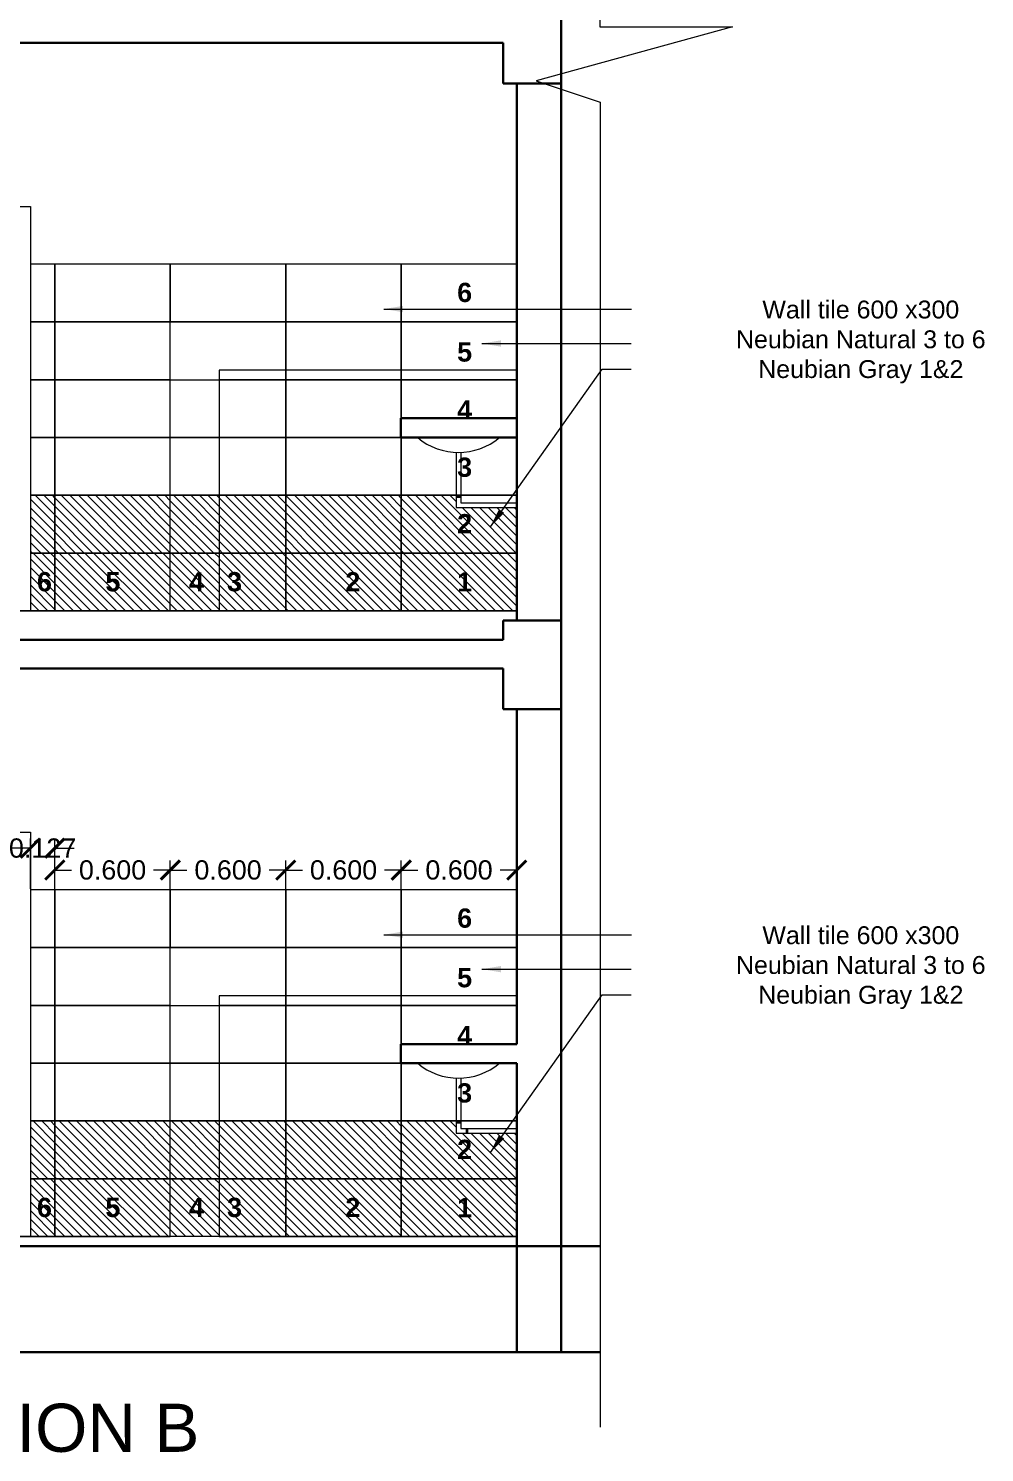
# Model space of a CAD drawing. Header units: millimetres. Extents: x 1898 to 3725, y 783 to 1532.
# Drawn here: x 2945.69 to 2950.66, y 993.84 to 1001.23 of the extents above; entities that cross this region are included whole.
import ezdxf

# ---------------------------------------------------------------- set-up
doc = ezdxf.new("R2010")
doc.units = ezdxf.units.MM
doc.layers.get('0').update_dxf_attribs({"lineweight": 20})
doc.layers.get('Defpoints').update_dxf_attribs({"lineweight": 15})
for name, color, linetype, lineweight in [('DIM', 6, 'Continuous', 18), ('dim.1', 6, 'Continuous', 18), ('Door', 54, 'Continuous', 18), ('ELEV.1', 7, 'Continuous', 20), ('flooring', 1, 'Continuous', 18), ('FUR', 32, 'Continuous', 15), ('rcc', 5, 'Continuous', 30), ('TEXT', 7, 'Continuous', 15), ('Text-1', 240, 'Continuous', 15), ('TILE HATCH-2', 25, 'Continuous', 9), ('Tiles', 25, 'Continuous', 9), ('Tiles-Text', 230, 'Continuous', 18), ('Wall', 7, 'Continuous', 30)]:
    doc.layers.add(name, color=color, linetype=linetype, lineweight=lineweight)
doc.styles.add('dim-stylus bt', font='arial.ttf')
doc.styles.add('Tabrej', font='arial.ttf')
doc.dimstyles.new('DIMEN', dxfattribs={"dimtxt": 0.3, "dimasz": 0.25, "dimexe": 0.18, "dimexo": 0.0625, "dimgap": 0.09, "dimtad": 0, "dimdec": 3, "dimzin": 0, "dimdsep": 46, "dimtxsty": 'Tabrej', "dimcen": 0, "dimclrd": 256, "dimclre": 256, "dimclrt": 7, "dimadec": 0, "dimazin": 0, "dimtfac": 1, "dimtdec": 3, "dimtofl": 0, "dimtmove": 0, "dimatfit": 1, "dimfxl": 0, "dimtolj": 1, "dimtzin": 0, "dimlwd": -1, "dimlwe": -1, "dimarcsym": 0})
doc.dimstyles.new('Tabrej', dxfattribs={"dimtxt": 4, "dimasz": 0.45, "dimexe": 0.18, "dimexo": 0.0625, "dimgap": 0.09, "dimtad": 0, "dimdec": 3, "dimzin": 0, "dimdsep": 46, "dimtxsty": 'Tabrej', "dimcen": 0, "dimclrd": 256, "dimclre": 256, "dimclrt": 7, "dimaunit": 1, "dimadec": 3, "dimazin": 0, "dimtfac": 1, "dimtdec": 3, "dimtofl": 0, "dimtmove": 0, "dimatfit": 3, "dimfxl": 0, "dimtolj": 1, "dimtzin": 0, "dimlwd": -1, "dimlwe": -1, "dimarcsym": 0})
pattern_1 = [(135, (2947.629928, 994.95778), (-0.0224506, -0.0224506), [])]
pattern_2 = [(135, (2942.1968, 998.20778), (-0.02245064, -0.02245064), [])]
pattern_3 = [(135, (2945.702754, 994.95778), (-0.02245064, -0.02245064), [])]
pattern_4 = [(135, (2945.702754, 995.257884), (-0.02245064, -0.02245064), [])]
pattern_5 = [(135, (2946.68344, 998.20778), (-0.02245064, -0.02245064), [])]
pattern_6 = [(135, (2945.702754, 998.20778), (-0.0224506, -0.0224506), [])]

# ---------------------------------------------------------------- blocks, each defined once
blk = doc.blocks.new('_ArchTick')
at = {"color": 0, "const_width": 0.15}
blk.add_lwpolyline([(-0.5, -0.5), (0.5, 0.5)], dxfattribs=at)
blk = doc.blocks.new('*D276')
at = {"layer": 'Defpoints', "color": 0, "lineweight": 15, "transparency": 16777216}
for p in [(2947.6299, 996.8614), (2947.6299, 996.7584), (2948.23, 996.7584)]:
    blk.add_point(p, dxfattribs=at)
at = {"layer": 'DIM', "transparency": 16777216}
for p, q in [((2947.6299, 996.7634), (2947.6299, 996.9114)), ((2948.23, 996.7634), (2948.23, 996.9114)), ((2947.6299, 996.8614), (2947.7164, 996.8614)), ((2948.23, 996.8614), (2948.1435, 996.8614))]:
    blk.add_line(p, q, dxfattribs=at)
at = {"layer": 'DIM', "transparency": 16777216, "xscale": 0.1, "yscale": 0.1, "zscale": 0.1, "rotation": 180}
blk.add_blockref('_ArchTick', (2947.6299, 996.8614), dxfattribs=at)
at = {"layer": 'DIM', "transparency": 16777216, "xscale": 0.1, "yscale": 0.1, "zscale": 0.1}
blk.add_blockref('_ArchTick', (2948.23, 996.8614), dxfattribs=at)
at = {"layer": 'DIM', "color": 7, "transparency": 16777216, "insert": (2947.93, 996.8614), "char_height": 0.1, "attachment_point": 5, "style": 'Tabrej'}
blk.add_mtext('\\A1;0.600', dxfattribs=at)
blk = doc.blocks.new('*D277')
at = {"layer": 'Defpoints', "color": 0, "lineweight": 15, "transparency": 16777216}
for p in [(2947.0299, 996.8614), (2947.0299, 996.7584), (2947.6299, 996.7584)]:
    blk.add_point(p, dxfattribs=at)
at = {"layer": 'DIM', "transparency": 16777216}
for p, q in [((2947.0299, 996.7634), (2947.0299, 996.9114)), ((2947.6299, 996.7634), (2947.6299, 996.9114)), ((2947.0299, 996.8614), (2947.1163, 996.8614)), ((2947.6299, 996.8614), (2947.5434, 996.8614))]:
    blk.add_line(p, q, dxfattribs=at)
at = {"layer": 'DIM', "transparency": 16777216, "xscale": 0.1, "yscale": 0.1, "zscale": 0.1, "rotation": 180}
blk.add_blockref('_ArchTick', (2947.0299, 996.8614), dxfattribs=at)
at = {"layer": 'DIM', "transparency": 16777216, "xscale": 0.1, "yscale": 0.1, "zscale": 0.1}
blk.add_blockref('_ArchTick', (2947.6299, 996.8614), dxfattribs=at)
at = {"layer": 'DIM', "color": 7, "transparency": 16777216, "insert": (2947.3299, 996.8614), "char_height": 0.1, "attachment_point": 5, "style": 'Tabrej'}
blk.add_mtext('\\A1;0.600', dxfattribs=at)
blk = doc.blocks.new('*D278')
at = {"layer": 'Defpoints', "color": 0, "lineweight": 15, "transparency": 16777216}
for p in [(2946.4298, 996.8614), (2946.4298, 996.7584), (2947.0299, 996.7584)]:
    blk.add_point(p, dxfattribs=at)
at = {"layer": 'DIM', "transparency": 16777216}
for p, q in [((2946.4298, 996.7634), (2946.4298, 996.9114)), ((2947.0299, 996.7634), (2947.0299, 996.9114)), ((2946.4298, 996.8614), (2946.5163, 996.8614)), ((2947.0299, 996.8614), (2946.9434, 996.8614))]:
    blk.add_line(p, q, dxfattribs=at)
at = {"layer": 'DIM', "transparency": 16777216, "xscale": 0.1, "yscale": 0.1, "zscale": 0.1, "rotation": 180}
blk.add_blockref('_ArchTick', (2946.4298, 996.8614), dxfattribs=at)
at = {"layer": 'DIM', "transparency": 16777216, "xscale": 0.1, "yscale": 0.1, "zscale": 0.1}
blk.add_blockref('_ArchTick', (2947.0299, 996.8614), dxfattribs=at)
at = {"layer": 'DIM', "color": 7, "transparency": 16777216, "insert": (2946.7298, 996.8614), "char_height": 0.1, "attachment_point": 5, "style": 'Tabrej'}
blk.add_mtext('\\A1;0.600', dxfattribs=at)
blk = doc.blocks.new('*D279')
at = {"layer": 'Defpoints', "color": 0, "lineweight": 15, "transparency": 16777216}
for p in [(2945.8297, 996.8614), (2945.8297, 996.7584), (2946.4298, 996.7584)]:
    blk.add_point(p, dxfattribs=at)
at = {"layer": 'DIM', "transparency": 16777216}
for p, q in [((2945.8297, 996.7634), (2945.8297, 996.9114)), ((2946.4298, 996.7634), (2946.4298, 996.9114)), ((2945.8297, 996.8614), (2945.9162, 996.8614)), ((2946.4298, 996.8614), (2946.3433, 996.8614))]:
    blk.add_line(p, q, dxfattribs=at)
at = {"layer": 'DIM', "transparency": 16777216, "xscale": 0.1, "yscale": 0.1, "zscale": 0.1, "rotation": 180}
blk.add_blockref('_ArchTick', (2945.8297, 996.8614), dxfattribs=at)
at = {"layer": 'DIM', "transparency": 16777216, "xscale": 0.1, "yscale": 0.1, "zscale": 0.1}
blk.add_blockref('_ArchTick', (2946.4298, 996.8614), dxfattribs=at)
at = {"layer": 'DIM', "color": 7, "transparency": 16777216, "insert": (2946.1297, 996.8614), "char_height": 0.1, "attachment_point": 5, "style": 'Tabrej'}
blk.add_mtext('\\A1;0.600', dxfattribs=at)
blk = doc.blocks.new('*D280')
at = {"layer": 'Defpoints', "color": 0, "lineweight": 15, "transparency": 16777216}
for p in [(2945.7028, 996.975), (2945.7028, 996.7584), (2945.8297, 996.7584)]:
    blk.add_point(p, dxfattribs=at)
at = {"layer": 'DIM', "transparency": 16777216}
for p, q in [((2945.7028, 996.975), (2945.6028, 996.975)), ((2945.7028, 996.7634), (2945.7028, 997.025)), ((2945.8297, 996.7634), (2945.8297, 997.025)), ((2945.8297, 996.975), (2945.9297, 996.975))]:
    blk.add_line(p, q, dxfattribs=at)
at = {"layer": 'DIM', "transparency": 16777216, "xscale": 0.1, "yscale": 0.1, "zscale": 0.1}
blk.add_blockref('_ArchTick', (2945.7028, 996.975), dxfattribs=at)
at = {"layer": 'DIM', "transparency": 16777216, "xscale": 0.1, "yscale": 0.1, "zscale": 0.1, "rotation": 180}
blk.add_blockref('_ArchTick', (2945.8297, 996.975), dxfattribs=at)
at = {"layer": 'DIM', "color": 7, "transparency": 16777216, "insert": (2945.7662, 996.975), "char_height": 0.1, "attachment_point": 5, "style": 'Tabrej'}
blk.add_mtext('\\A1;0.127', dxfattribs=at)

msp = doc.modelspace()

# ---------------------------------------------------------------- hatches: boundary and pattern name
at = {"layer": 'TILE HATCH-2'}
h = msp.add_hatch(dxfattribs=at)
h.set_pattern_fill('ANSI31,_O', color=256, scale=0.01, angle=90)
h.set_pattern_definition(pattern_2)
h.paths.add_polyline_path([(2945.8297, 998.808), (2945.7028, 998.808), (2945.7028, 998.5079), (2945.8297, 998.5079)])
h = msp.add_hatch(dxfattribs=at)
h.set_pattern_fill('ANSI31,_O', color=256, scale=0.01, angle=90)
h.set_pattern_definition(pattern_2)
h.paths.add_polyline_path([(2946.4298, 998.808), (2945.8297, 998.808), (2945.8297, 998.5079), (2946.4298, 998.5079)])
h = msp.add_hatch(dxfattribs=at)
h.set_pattern_fill('ANSI31,_O', color=256, scale=0.01, angle=90)
h.set_pattern_definition(pattern_2)
h.paths.add_polyline_path([(2946.6834, 998.808), (2946.4298, 998.808), (2946.4298, 998.5079), (2946.6834, 998.5079)])
h = msp.add_hatch(dxfattribs=at)
h.set_pattern_fill('ANSI31,_O', color=256, scale=0.01, angle=90)
h.set_pattern_definition(pattern_2)
h.paths.add_polyline_path([(2947.0299, 998.808), (2946.6834, 998.808), (2946.6834, 998.5079), (2947.0299, 998.5079)])
h = msp.add_hatch(dxfattribs=at)
h.set_pattern_fill('ANSI31,_O', color=256, scale=0.01, angle=90)
h.set_pattern_definition(pattern_2)
h.paths.add_polyline_path([(2947.0299, 998.808), (2947.0299, 998.5079), (2947.6299, 998.5079), (2947.6299, 998.808)])
h = msp.add_hatch(dxfattribs=at)
h.set_pattern_fill('ANSI31,_O', color=256, scale=0.01, angle=90)
h.set_pattern_definition(pattern_2)
h.paths.add_polyline_path([(2947.9149, 998.7441), (2947.9149, 998.808), (2947.6299, 998.808), (2947.6299, 998.5079), (2948.23, 998.5079), (2948.23, 998.7441)])
h.paths.add_polyline_path([(2947.8971, 998.5557), (2948.0248, 998.5557), (2948.0248, 998.7618), (2947.8971, 998.7618)], flags=24)
h = msp.add_hatch(dxfattribs=at)
h.set_pattern_fill('ANSI31,_O', color=256, scale=0.01, angle=90)
h.set_pattern_definition(pattern_6)
h.paths.add_polyline_path([(2945.8297, 998.5079), (2945.7028, 998.5079), (2945.7028, 998.2078), (2945.8297, 998.2078)])
h = msp.add_hatch(dxfattribs=at)
h.set_pattern_fill('ANSI31,_O', color=256, scale=0.01, angle=90)
h.set_pattern_definition(pattern_6)
h.paths.add_polyline_path([(2946.4298, 998.5079), (2945.8297, 998.5079), (2945.8297, 998.2078), (2946.4298, 998.2078)])
h.paths.add_polyline_path([(2946.0664, 998.2546), (2946.1941, 998.2546), (2946.1941, 998.4607), (2946.0664, 998.4607)], flags=24)
h = msp.add_hatch(dxfattribs=at)
h.set_pattern_fill('ANSI31,_O', color=256, scale=0.01, angle=90)
h.set_pattern_definition(pattern_6)
h.paths.add_polyline_path([(2946.6834, 998.5079), (2946.4298, 998.5079), (2946.4298, 998.2078), (2946.6834, 998.2078)])
h.paths.add_polyline_path([(2946.5026, 998.2536), (2946.6302, 998.2536), (2946.6302, 998.4596), (2946.5026, 998.4596)], flags=24)
h = msp.add_hatch(dxfattribs=at)
h.set_pattern_fill('ANSI31,_O', color=256, scale=0.01, angle=90)
h.set_pattern_definition(pattern_5)
h.paths.add_polyline_path([(2947.0299, 998.5079), (2946.6834, 998.5079), (2946.6834, 998.2078), (2947.0299, 998.2078)])
h.paths.add_polyline_path([(2946.7001, 998.2544), (2946.8278, 998.2544), (2946.8278, 998.4605), (2946.7001, 998.4605)], flags=24)
h = msp.add_hatch(dxfattribs=at)
h.set_pattern_fill('ANSI31,_O', color=256, scale=0.01, angle=90)
h.set_pattern_definition(pattern_5)
h.paths.add_polyline_path([(2947.6299, 998.5079), (2947.0299, 998.5079), (2947.0299, 998.2078), (2947.6299, 998.2078)])
h.paths.add_polyline_path([(2947.3162, 998.2536), (2947.4439, 998.2536), (2947.4439, 998.4596), (2947.3162, 998.4596)], flags=24)
h = msp.add_hatch(dxfattribs=at)
h.set_pattern_fill('ANSI31,_O', color=256, scale=0.01, angle=90)
h.set_pattern_definition(pattern_5)
h.paths.add_polyline_path([(2948.23, 998.5079), (2947.6299, 998.5079), (2947.6299, 998.2078), (2948.23, 998.2078)])
h.paths.add_polyline_path([(2947.9012, 998.2534), (2948.0289, 998.2534), (2948.0289, 998.4595), (2947.9012, 998.4595)], flags=24)
h = msp.add_hatch(dxfattribs=at)
h.set_pattern_fill('ANSI31,_O', color=256, scale=0.01, angle=90)
h.set_pattern_definition(pattern_1)
h.paths.add_polyline_path([(2948.23, 995.4941), (2947.9149, 995.4941), (2947.9149, 995.558), (2947.6299, 995.558), (2947.6299, 995.2579), (2948.23, 995.2579)])
h.paths.add_polyline_path([(2947.8971, 995.3057), (2948.0248, 995.3057), (2948.0248, 995.5118), (2947.8971, 995.5118)], flags=24)
h = msp.add_hatch(dxfattribs=at)
h.set_pattern_fill('ANSI31,_O', color=256, scale=0.01, angle=90)
h.set_pattern_definition(pattern_3)
h.paths.add_polyline_path([(2945.8297, 995.2579), (2945.7028, 995.2579), (2945.7028, 994.9578), (2945.8297, 994.9578)])
h = msp.add_hatch(dxfattribs=at)
h.set_pattern_fill('ANSI31,_O', color=256, scale=0.01, angle=90)
h.set_pattern_definition(pattern_3)
h.paths.add_polyline_path([(2946.4298, 995.2579), (2945.8297, 995.2579), (2945.8297, 994.9578), (2946.4298, 994.9578)])
h.paths.add_polyline_path([(2946.0664, 995.0046), (2946.1941, 995.0046), (2946.1941, 995.2107), (2946.0664, 995.2107)], flags=24)
h = msp.add_hatch(dxfattribs=at)
h.set_pattern_fill('ANSI31,_O', color=256, scale=0.01, angle=90)
h.set_pattern_definition(pattern_3)
h.paths.add_polyline_path([(2946.6834, 995.2579), (2946.4298, 995.2579), (2946.4298, 994.9578), (2946.6834, 994.9578)])
h.paths.add_polyline_path([(2946.5026, 995.0036), (2946.6302, 995.0036), (2946.6302, 995.2096), (2946.5026, 995.2096)], flags=24)
h = msp.add_hatch(dxfattribs=at)
h.set_pattern_fill('ANSI31,_O', color=256, scale=0.01, angle=90)
h.set_pattern_definition(pattern_3)
h.paths.add_polyline_path([(2947.0299, 995.2579), (2946.6834, 995.2579), (2946.6834, 994.9578), (2947.0299, 994.9578)])
h.paths.add_polyline_path([(2946.7001, 995.0044), (2946.8278, 995.0044), (2946.8278, 995.2105), (2946.7001, 995.2105)], flags=24)
h = msp.add_hatch(dxfattribs=at)
h.set_pattern_fill('ANSI31,_O', color=256, scale=0.01, angle=90)
h.set_pattern_definition(pattern_3)
h.paths.add_polyline_path([(2947.0299, 995.2579), (2947.0299, 994.9578), (2947.6299, 994.9578), (2947.6299, 995.2579)])
h.paths.add_polyline_path([(2947.3162, 995.0036), (2947.4439, 995.0036), (2947.4439, 995.2096), (2947.3162, 995.2096)], flags=24)
h = msp.add_hatch(dxfattribs=at)
h.set_pattern_fill('ANSI31,_O', color=256, scale=0.01, angle=90)
h.set_pattern_definition(pattern_1)
h.paths.add_polyline_path([(2947.6299, 995.2579), (2947.6299, 994.9578), (2948.23, 994.9578), (2948.23, 995.2579)])
h.paths.add_polyline_path([(2947.9012, 995.0034), (2948.0289, 995.0034), (2948.0289, 995.2095), (2947.9012, 995.2095)], flags=24)
at = {"layer": 'Tiles'}
h = msp.add_hatch(dxfattribs=at)
h.set_pattern_fill('ANSI31,_O', color=256, scale=0.01, angle=90)
h.set_pattern_definition(pattern_4)
h.paths.add_polyline_path([(2945.8297, 995.558), (2945.7028, 995.558), (2945.7028, 995.2579), (2945.8297, 995.2579)])
h = msp.add_hatch(dxfattribs=at)
h.set_pattern_fill('ANSI31,_O', color=256, scale=0.01, angle=90)
h.set_pattern_definition(pattern_4)
h.paths.add_polyline_path([(2946.4298, 995.558), (2945.8297, 995.558), (2945.8297, 995.2579), (2946.4298, 995.2579)])
h = msp.add_hatch(dxfattribs=at)
h.set_pattern_fill('ANSI31,_O', color=256, scale=0.01, angle=90)
h.set_pattern_definition(pattern_4)
h.paths.add_polyline_path([(2946.6834, 995.558), (2946.4298, 995.558), (2946.4298, 995.2579), (2946.6834, 995.2579)])
h = msp.add_hatch(dxfattribs=at)
h.set_pattern_fill('ANSI31,_O', color=256, scale=0.01, angle=90)
h.set_pattern_definition(pattern_4)
h.paths.add_polyline_path([(2947.0299, 995.2579), (2947.0299, 995.558), (2946.6834, 995.558), (2946.6834, 995.2579)])
h = msp.add_hatch(dxfattribs=at)
h.set_pattern_fill('ANSI31,_O', color=256, scale=0.01, angle=90)
h.set_pattern_definition(pattern_4)
h.paths.add_polyline_path([(2947.6299, 995.2579), (2947.6299, 995.558), (2947.0299, 995.558), (2947.0299, 995.2579)])

# ---------------------------------------------------------------- linework, layer by layer
at = {"layer": 'Door'}
for p, q in [((2944.5034, 1000.3078), (2945.7028, 1000.3078)), ((2945.7028, 1000.3078), (2945.7028, 998.2078)), ((2944.5034, 998.2078), (2945.7028, 998.2078)), ((2944.5034, 997.0578), (2945.7028, 997.0578)), ((2945.7028, 997.0578), (2945.7028, 994.9578)), ((2944.5034, 994.9578), (2945.7028, 994.9578))]:
    msp.add_line(p, q, dxfattribs=at)
at = {"layer": 'ELEV.1'}
for p, q in [((2948.23, 999.4578), (2946.6834, 999.4578)), ((2946.6834, 999.4578), (2946.6834, 998.2078)), ((2948.23, 996.2078), (2946.6834, 996.2078)), ((2946.6834, 996.2078), (2946.6834, 994.9578))]:
    msp.add_line(p, q, dxfattribs=at)
at = {"layer": 'flooring'}
for p, q in [((2942.23, 998.2078), (2948.23, 998.2078)), ((2948.23, 998.2078), (2942.23, 998.2078)), ((2948.23, 994.9578), (2942.23, 994.9578))]:
    msp.add_line(p, q, dxfattribs=at)
at = {"layer": 'FUR'}
for p, q in [((2947.9149, 999.0307), (2947.9149, 998.7441)), ((2947.9399, 999.0307), (2947.9399, 998.7691)), ((2947.9399, 998.8027), (2947.9149, 998.8027)), ((2947.9399, 998.7971), (2947.9149, 998.7971)), ((2947.9149, 998.7441), (2948.23, 998.7441)), ((2947.9399, 998.7691), (2948.23, 998.7691)), ((2947.9149, 995.7807), (2947.9149, 995.4941)), ((2947.9399, 995.7807), (2947.9399, 995.5191)), ((2947.9399, 995.5527), (2947.9149, 995.5527)), ((2947.9399, 995.5471), (2947.9149, 995.5471)), ((2947.9149, 995.4941), (2948.23, 995.4941)), ((2947.9399, 995.5191), (2948.23, 995.5191)), ((2947.968, 995.5191), (2947.968, 995.4941)), ((2947.9735, 995.5191), (2947.9735, 995.4941))]:
    msp.add_line(p, q, dxfattribs=at)
for centre in [(2947.9274, 999.3615), (2947.9274, 996.1115)]:
    msp.add_arc(centre, 0.3308, 230.09182, 309.90818, dxfattribs=at)
at = {"layer": 'rcc'}
for p, q in [((2948.46, 1000.9478), (2948.46, 1001.4078)), ((2948.1595, 1001.1578), (2942.3, 1001.1578)), ((2948.16, 1000.9478), (2948.16, 1001.1578)), ((2948.16, 1000.9478), (2948.46, 1000.9478)), ((2948.16, 998.0578), (2948.16, 998.1578)), ((2948.16, 998.1578), (2948.46, 998.1578)), ((2948.46, 997.6978), (2948.46, 998.1578)), ((2948.1595, 998.0578), (2942.3, 998.0578)), ((2948.1595, 997.9078), (2942.3, 997.9078)), ((2948.16, 997.6978), (2948.16, 997.9078)), ((2948.16, 997.6978), (2948.46, 997.6978))]:
    msp.add_line(p, q, dxfattribs=at)
at = {"layer": 'Text-1'}
msp.add_lwpolyline([(2948.6624, 1008.6108), (2948.6624, 1001.241), (2949.3505, 1001.241), (2948.3313, 1000.9607), (2948.6641, 1000.8498), (2948.6641, 993.967)], dxfattribs=at)
at = {"layer": 'Tiles'}
for points in [[(2945.7028, 999.7083), (2945.8297, 999.7083), (2945.8297, 1000.0084), (2945.7028, 1000.0084)], [(2945.7028, 999.4082), (2945.8297, 999.4082), (2945.8297, 999.7083), (2945.7028, 999.7083)], [(2946.6834, 999.4082), (2947.0299, 999.4082), (2947.0299, 999.7083), (2946.4298, 999.7083)], [(2945.7028, 999.1081), (2945.8297, 999.1081), (2945.8297, 999.4082), (2945.7028, 999.4082)], [(2946.6834, 999.4082), (2946.6834, 999.1081), (2946.4298, 999.1081), (2946.4298, 999.4082), (2946.6834, 999.4082), (2946.6834, 999.4082)], [(2946.6834, 999.1081), (2947.0299, 999.1081), (2947.0299, 999.4082), (2946.6834, 999.4082)], [(2948.23, 999.2078), (2948.23, 999.4082), (2947.6299, 999.4082), (2947.6299, 999.1081), (2948.23, 999.1081)], [(2945.7028, 998.808), (2945.8297, 998.808), (2945.8297, 999.1081), (2945.7028, 999.1081)], [(2946.6834, 999.1081), (2946.6834, 998.808), (2946.4298, 998.808), (2946.4298, 999.1081), (2946.6834, 999.1081), (2946.6834, 999.1081)], [(2946.6834, 998.808), (2947.0299, 998.808), (2947.0299, 999.1081), (2946.6834, 999.1081)], [(2945.7028, 998.5079), (2945.8297, 998.5079), (2945.8297, 998.808), (2945.7028, 998.808)], [(2946.6834, 998.808), (2946.6834, 998.5079), (2946.4298, 998.5079), (2946.4298, 998.808), (2946.6834, 998.808), (2946.6834, 998.808)], [(2946.6834, 998.5079), (2947.0299, 998.5079), (2947.0299, 998.808), (2946.6834, 998.808)], [(2945.7028, 998.2078), (2945.8297, 998.2078), (2945.8297, 998.5079), (2945.7028, 998.5079)], [(2946.6834, 998.5079), (2946.6834, 998.2078), (2946.4298, 998.2078), (2946.4298, 998.5079), (2946.6834, 998.5079), (2946.6834, 998.5079)], [(2946.6834, 998.2078), (2947.0299, 998.2078), (2947.0299, 998.5079), (2946.6834, 998.5079)], [(2945.7028, 996.4583), (2945.8297, 996.4583), (2945.8297, 996.7584), (2945.7028, 996.7584)], [(2945.7028, 996.1582), (2945.8297, 996.1582), (2945.8297, 996.4583), (2945.7028, 996.4583)], [(2946.6834, 996.1582), (2947.0299, 996.1582), (2947.0299, 996.4583), (2946.4298, 996.4583)], [(2945.7028, 995.8581), (2945.8297, 995.8581), (2945.8297, 996.1582), (2945.7028, 996.1582)], [(2946.6834, 996.1582), (2946.6834, 995.8581), (2946.4298, 995.8581), (2946.4298, 996.1582), (2946.6834, 996.1582), (2946.6834, 996.1582)], [(2946.6834, 995.8581), (2947.0299, 995.8581), (2947.0299, 996.1582), (2946.6834, 996.1582)], [(2948.23, 995.9578), (2948.23, 996.1582), (2947.6299, 996.1582), (2947.6299, 995.8581), (2948.23, 995.8581)], [(2945.7028, 995.558), (2945.8297, 995.558), (2945.8297, 995.8581), (2945.7028, 995.8581)], [(2946.6834, 995.8581), (2946.6834, 995.558), (2946.4298, 995.558), (2946.4298, 995.8581), (2946.6834, 995.8581), (2946.6834, 995.8581)], [(2946.6834, 995.558), (2947.0299, 995.558), (2947.0299, 995.8581), (2946.6834, 995.8581)], [(2945.7028, 995.2579), (2945.8297, 995.2579), (2945.8297, 995.558), (2945.7028, 995.558)], [(2946.6834, 995.558), (2946.6834, 995.2579), (2946.4298, 995.2579), (2946.4298, 995.558), (2946.6834, 995.558), (2946.6834, 995.558)], [(2946.6834, 995.2579), (2947.0299, 995.2579), (2947.0299, 995.558), (2946.6834, 995.558)], [(2945.7028, 994.9578), (2945.8297, 994.9578), (2945.8297, 995.2579), (2945.7028, 995.2579)], [(2946.6834, 995.2579), (2946.6834, 994.9578), (2946.4298, 994.9578), (2946.4298, 995.2579), (2946.6834, 995.2579), (2946.6834, 995.2579)], [(2946.6834, 994.9578), (2947.0299, 994.9578), (2947.0299, 995.2579), (2946.6834, 995.2579)]]:
    msp.add_lwpolyline(points, dxfattribs=at)
for points in [[(2946.4298, 1000.0084), (2945.8297, 1000.0084), (2945.8297, 999.7083), (2946.4298, 999.7083)], [(2947.0299, 1000.0084), (2946.4298, 1000.0084), (2946.4298, 999.7083), (2947.0299, 999.7083)], [(2947.6299, 1000.0084), (2947.0299, 1000.0084), (2947.0299, 999.7083), (2947.6299, 999.7083)], [(2948.23, 1000.0084), (2947.6299, 1000.0084), (2947.6299, 999.7083), (2948.23, 999.7083)], [(2946.4298, 999.7083), (2945.8297, 999.7083), (2945.8297, 999.4082), (2946.4298, 999.4082)], [(2947.6299, 999.7083), (2947.0299, 999.7083), (2947.0299, 999.4082), (2947.6299, 999.4082)], [(2948.23, 999.7083), (2947.6299, 999.7083), (2947.6299, 999.4082), (2948.23, 999.4082)], [(2946.4298, 999.4082), (2945.8297, 999.4082), (2945.8297, 999.1081), (2946.4298, 999.1081)], [(2947.6299, 999.4082), (2947.0299, 999.4082), (2947.0299, 999.1081), (2947.6299, 999.1081)], [(2946.4298, 999.1081), (2945.8297, 999.1081), (2945.8297, 998.808), (2946.4298, 998.808)], [(2947.6299, 999.1081), (2947.0299, 999.1081), (2947.0299, 998.808), (2947.6299, 998.808)], [(2948.23, 999.1081), (2947.6299, 999.1081), (2947.6299, 998.808), (2948.23, 998.808)], [(2946.4298, 998.808), (2945.8297, 998.808), (2945.8297, 998.5079), (2946.4298, 998.5079)], [(2947.6299, 998.808), (2947.0299, 998.808), (2947.0299, 998.5079), (2947.6299, 998.5079)], [(2948.23, 998.808), (2947.6299, 998.808), (2947.6299, 998.5079), (2948.23, 998.5079)], [(2946.4298, 998.5079), (2945.8297, 998.5079), (2945.8297, 998.2078), (2946.4298, 998.2078)], [(2947.6299, 998.5079), (2947.0299, 998.5079), (2947.0299, 998.2078), (2947.6299, 998.2078)], [(2948.23, 998.5079), (2947.6299, 998.5079), (2947.6299, 998.2078), (2948.23, 998.2078)], [(2946.4298, 996.7584), (2945.8297, 996.7584), (2945.8297, 996.4583), (2946.4298, 996.4583)], [(2947.0299, 996.7584), (2946.4298, 996.7584), (2946.4298, 996.4583), (2947.0299, 996.4583)], [(2947.6299, 996.7584), (2947.0299, 996.7584), (2947.0299, 996.4583), (2947.6299, 996.4583)], [(2948.23, 996.7584), (2947.6299, 996.7584), (2947.6299, 996.4583), (2948.23, 996.4583)], [(2946.4298, 996.4583), (2945.8297, 996.4583), (2945.8297, 996.1582), (2946.4298, 996.1582)], [(2947.6299, 996.4583), (2947.0299, 996.4583), (2947.0299, 996.1582), (2947.6299, 996.1582)], [(2948.23, 996.4583), (2947.6299, 996.4583), (2947.6299, 996.1582), (2948.23, 996.1582)], [(2946.4298, 996.1582), (2945.8297, 996.1582), (2945.8297, 995.8581), (2946.4298, 995.8581)], [(2947.6299, 996.1582), (2947.0299, 996.1582), (2947.0299, 995.8581), (2947.6299, 995.8581)], [(2946.4298, 995.8581), (2945.8297, 995.8581), (2945.8297, 995.558), (2946.4298, 995.558)], [(2947.6299, 995.8581), (2947.0299, 995.8581), (2947.0299, 995.558), (2947.6299, 995.558)], [(2948.23, 995.8581), (2947.6299, 995.8581), (2947.6299, 995.558), (2948.23, 995.558)], [(2946.4298, 995.558), (2945.8297, 995.558), (2945.8297, 995.2579), (2946.4298, 995.2579)], [(2947.6299, 995.558), (2947.0299, 995.558), (2947.0299, 995.2579), (2947.6299, 995.2579)], [(2948.23, 995.558), (2947.6299, 995.558), (2947.6299, 995.2579), (2948.23, 995.2579)], [(2946.4298, 995.2579), (2945.8297, 995.2579), (2945.8297, 994.9578), (2946.4298, 994.9578)], [(2947.6299, 995.2579), (2947.0299, 995.2579), (2947.0299, 994.9578), (2947.6299, 994.9578)], [(2948.23, 995.2579), (2947.6299, 995.2579), (2947.6299, 994.9578), (2948.23, 994.9578)]]:
    msp.add_lwpolyline(points, close=True, dxfattribs=at)
at = {"layer": 'Wall'}
for p, q in [((2948.23, 1000.9478), (2948.23, 998.1578)), ((2948.46, 1000.9478), (2948.46, 998.1578)), ((2948.23, 999.2078), (2947.6274, 999.2078)), ((2947.6274, 999.2078), (2947.6274, 999.1078)), ((2948.23, 999.1078), (2947.6274, 999.1078)), ((2948.23, 997.6978), (2948.23, 995.9578)), ((2948.46, 997.6978), (2948.46, 994.3578)), ((2948.23, 995.9578), (2947.6274, 995.9578)), ((2947.6274, 995.9578), (2947.6274, 995.8578)), ((2948.23, 995.8578), (2947.6274, 995.8578)), ((2948.23, 995.8578), (2948.23, 994.3578)), ((2948.6641, 994.9078), (2941.5845, 994.9078)), ((2948.6641, 994.3578), (2941.5845, 994.3578))]:
    msp.add_line(p, q, dxfattribs=at)

# ---------------------------------------------------------------- texts
at = {"layer": 'TEXT', "insert": (2944.2911, 994.0894), "char_height": 0.25, "attachment_point": 1, "style": 'Tabrej'}
msp.add_mtext_dynamic_manual_height_columns('ELEVATION B', width=6.051738, gutter_width=24, heights=[0], dxfattribs=at)
at = {"layer": 'Text-1', "char_height": 0.092798, "width": 2.285739, "attachment_point": 5, "style": 'dim-stylus bt'}
for insert in [(2950.0179, 999.6043), (2950.0179, 996.3543)]:
    msp.add_mtext('Wall tile 600 x300\\PNeubian Natural 3 to 6\\PNeubian Gray 1&2', dxfattribs=dict(at, insert=insert))
at = {"layer": 'Tiles-Text', "char_height": 0.1, "width": 0.096954, "attachment_point": 5, "style": 'dim-stylus bt'}
for s, insert in [('{\\fArial|b1|i0|c0|p34;6}', (2947.9592, 999.8612)), ('{\\fArial|b1|i0|c0|p34;5}', (2947.9592, 999.5517)), ('{\\fArial|b1|i0|c0|p34;4}', (2947.9592, 999.2519)), ('{\\fArial|b1|i0|c0|p34;3}', (2947.9592, 998.9532)), ('{\\fArial|b1|i0|c0|p34;2}', (2947.9592, 998.6605)), ('{\\fArial|b1|i0|c0|p34;6}', (2945.7756, 998.3584)), ('{\\fArial|b1|i0|c0|p34;5}', (2946.1313, 998.3584)), ('{\\fArial|b1|i0|c0|p34;4}', (2946.5661, 998.3584)), ('{\\fArial|b1|i0|c0|p34;3}', (2946.7635, 998.3584)), ('{\\fArial|b1|i0|c0|p34;2}', (2947.3783, 998.3584)), ('{\\fArial|b1|i0|c0|p34;1}', (2947.9592, 998.3583)), ('{\\fArial|b1|i0|c0|p34;6}', (2947.9592, 996.6112)), ('{\\fArial|b1|i0|c0|p34;5}', (2947.9592, 996.3017)), ('{\\fArial|b1|i0|c0|p34;4}', (2947.9592, 996.0019)), ('{\\fArial|b1|i0|c0|p34;3}', (2947.9592, 995.7032)), ('{\\fArial|b1|i0|c0|p34;2}', (2947.9592, 995.4105)), ('{\\fArial|b1|i0|c0|p34;6}', (2945.7756, 995.1084)), ('{\\fArial|b1|i0|c0|p34;5}', (2946.1313, 995.1084)), ('{\\fArial|b1|i0|c0|p34;4}', (2946.5661, 995.1084)), ('{\\fArial|b1|i0|c0|p34;3}', (2946.7635, 995.1084)), ('{\\fArial|b1|i0|c0|p34;2}', (2947.3783, 995.1084)), ('{\\fArial|b1|i0|c0|p34;1}', (2947.9592, 995.1083))]:
    msp.add_mtext(s, dxfattribs=dict(at, insert=insert))

# ---------------------------------------------------------------- dimensions: what is measured, and where the dimension line sits
at = {"layer": 'DIM'}
dim = msp.add_linear_dim(base=(2945.7028, 996.975), p1=(2945.8297, 996.7584), p2=(2945.7028, 996.7584), dimstyle='DIMEN', override={"dimscale": 0.5, "dimtxt": 0.2, "dimasz": 0.2, "dimexe": 0.1, "dimexo": 0.01, "dimgap": 1, "dimblk1": 'ArchTick', "dimblk2": 'ArchTick', "dimsah": 1}, dxfattribs=at)
dim.commit()
dim.dimension.update_dxf_attribs({"geometry": '*D280', "text_midpoint": (2945.7662, 996.975), "dimtype": 160})
for base, p1, p2, picture, middle in [((2945.8297, 996.8614), (2946.4298, 996.7584), (2945.8297, 996.7584), '*D279', (2946.1297, 996.8614)), ((2946.4298, 996.8614), (2947.0299, 996.7584), (2946.4298, 996.7584), '*D278', (2946.7298, 996.8614)), ((2947.0299, 996.8614), (2947.6299, 996.7584), (2947.0299, 996.7584), '*D277', (2947.3299, 996.8614)), ((2947.6299, 996.8614), (2948.23, 996.7584), (2947.6299, 996.7584), '*D276', (2947.93, 996.8614))]:
    dim = msp.add_linear_dim(base=base, p1=p1, p2=p2, dimstyle='DIMEN', override={"dimscale": 0.5, "dimtxt": 0.2, "dimasz": 0.2, "dimexe": 0.1, "dimexo": 0.01, "dimblk1": 'ArchTick', "dimblk2": 'ArchTick', "dimsah": 1}, dxfattribs=at)
    dim.commit()
    dim.dimension.update_dxf_attribs({"geometry": picture, "text_midpoint": middle})

# ---------------------------------------------------------------- leaders
at = {"layer": 'dim.1', "ltscale": 0.02}
for points in [[(2947.539, 999.7754), (2948.8266, 999.7754)], [(2948.0485, 999.5965), (2948.825, 999.5965)], [(2948.0933, 998.6448), (2948.6735, 999.4627), (2948.8245, 999.4627)], [(2947.539, 996.5254), (2948.8266, 996.5254)], [(2948.0485, 996.3465), (2948.825, 996.3465)], [(2948.0933, 995.3948), (2948.6735, 996.2127), (2948.8245, 996.2127)]]:
    msp.add_leader(points, dimstyle='Tabrej', override={"dimasz": 0.1}, dxfattribs=at)

doc.saveas('drawing.dxf')
